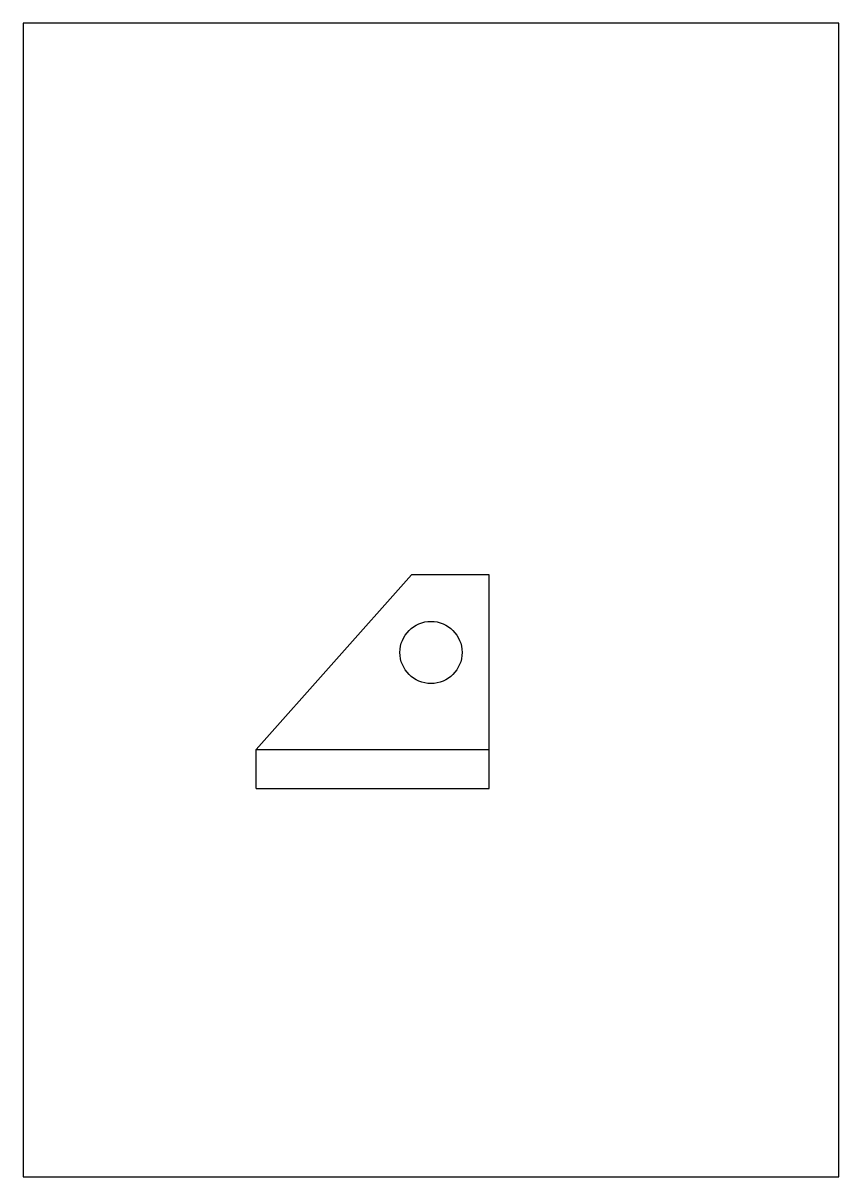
# Model space of a CAD drawing. Header units: millimetres. Extents: x 0 to 210, y 0 to 297.
import ezdxf

# ---------------------------------------------------------------- set-up
doc = ezdxf.new("R2010")
doc.units = ezdxf.units.MM
doc.header["$MEASUREMENT"] = 0

msp = doc.modelspace()

# ---------------------------------------------------------------- linework, layer by layer
for p, q in [((60, 110), (100, 155)), ((120, 155), (100, 155)), ((120, 100), (120, 155)), ((60, 100), (60, 110)), ((60, 110), (120, 110)), ((60, 100), (120, 100))]:
    msp.add_line(p, q)
msp.add_lwpolyline([(0, 0), (210, 0), (210, 297), (0, 297)], close=True)
msp.add_circle((105, 135), 8)

doc.saveas('drawing.dxf')
